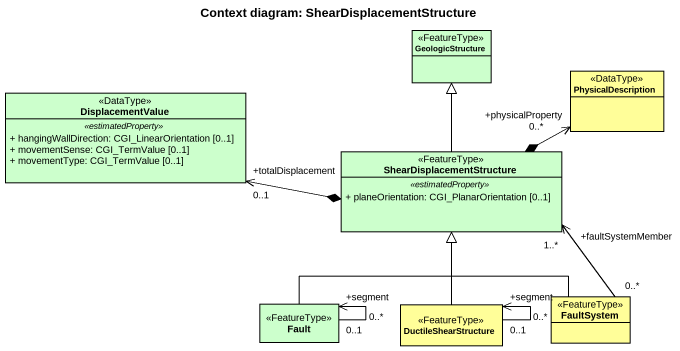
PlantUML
@startuml
title Context diagram: ShearDisplacementStructure
hide circle
hide empty members
skinparam classAttributeIconSize 0
class GeologicStructure <<FeatureType>> #CCFFCC
class PhysicalDescription <<DataType>> #FFFE99
class DisplacementValue <<DataType>> #CCFFCC {
  .. <<estimatedProperty>> ..
  + hangingWallDirection: CGI_LinearOrientation [0..1]
  + movementSense: CGI_TermValue [0..1]
  + movementType: CGI_TermValue [0..1]
}
class ShearDisplacementStructure <<FeatureType>> #CCFFCC {
  .. <<estimatedProperty>> ..
  + planeOrientation: CGI_PlanarOrientation [0..1]
}
class Fault <<FeatureType>> #CCFFCC
class DuctileShearStructure <<FeatureType>> #FFFE99
class FaultSystem <<FeatureType>> #FFFE99
ShearDisplacementStructure -up-|> GeologicStructure
ShearDisplacementStructure *-right-> "+physicalProperty\n0..*" PhysicalDescription
ShearDisplacementStructure *-left-> "+totalDisplacement\n0..1" DisplacementValue
Fault -up-|> ShearDisplacementStructure
Fault "0..1" --> "+segment\n0..*" Fault
DuctileShearStructure -up-|> ShearDisplacementStructure
DuctileShearStructure "0..1" --> "+segment\n0..*" DuctileShearStructure
FaultSystem "0..*" -up-> "+faultSystemMember\n1..*" ShearDisplacementStructure
FaultSystem -up-|> ShearDisplacementStructure
@enduml
